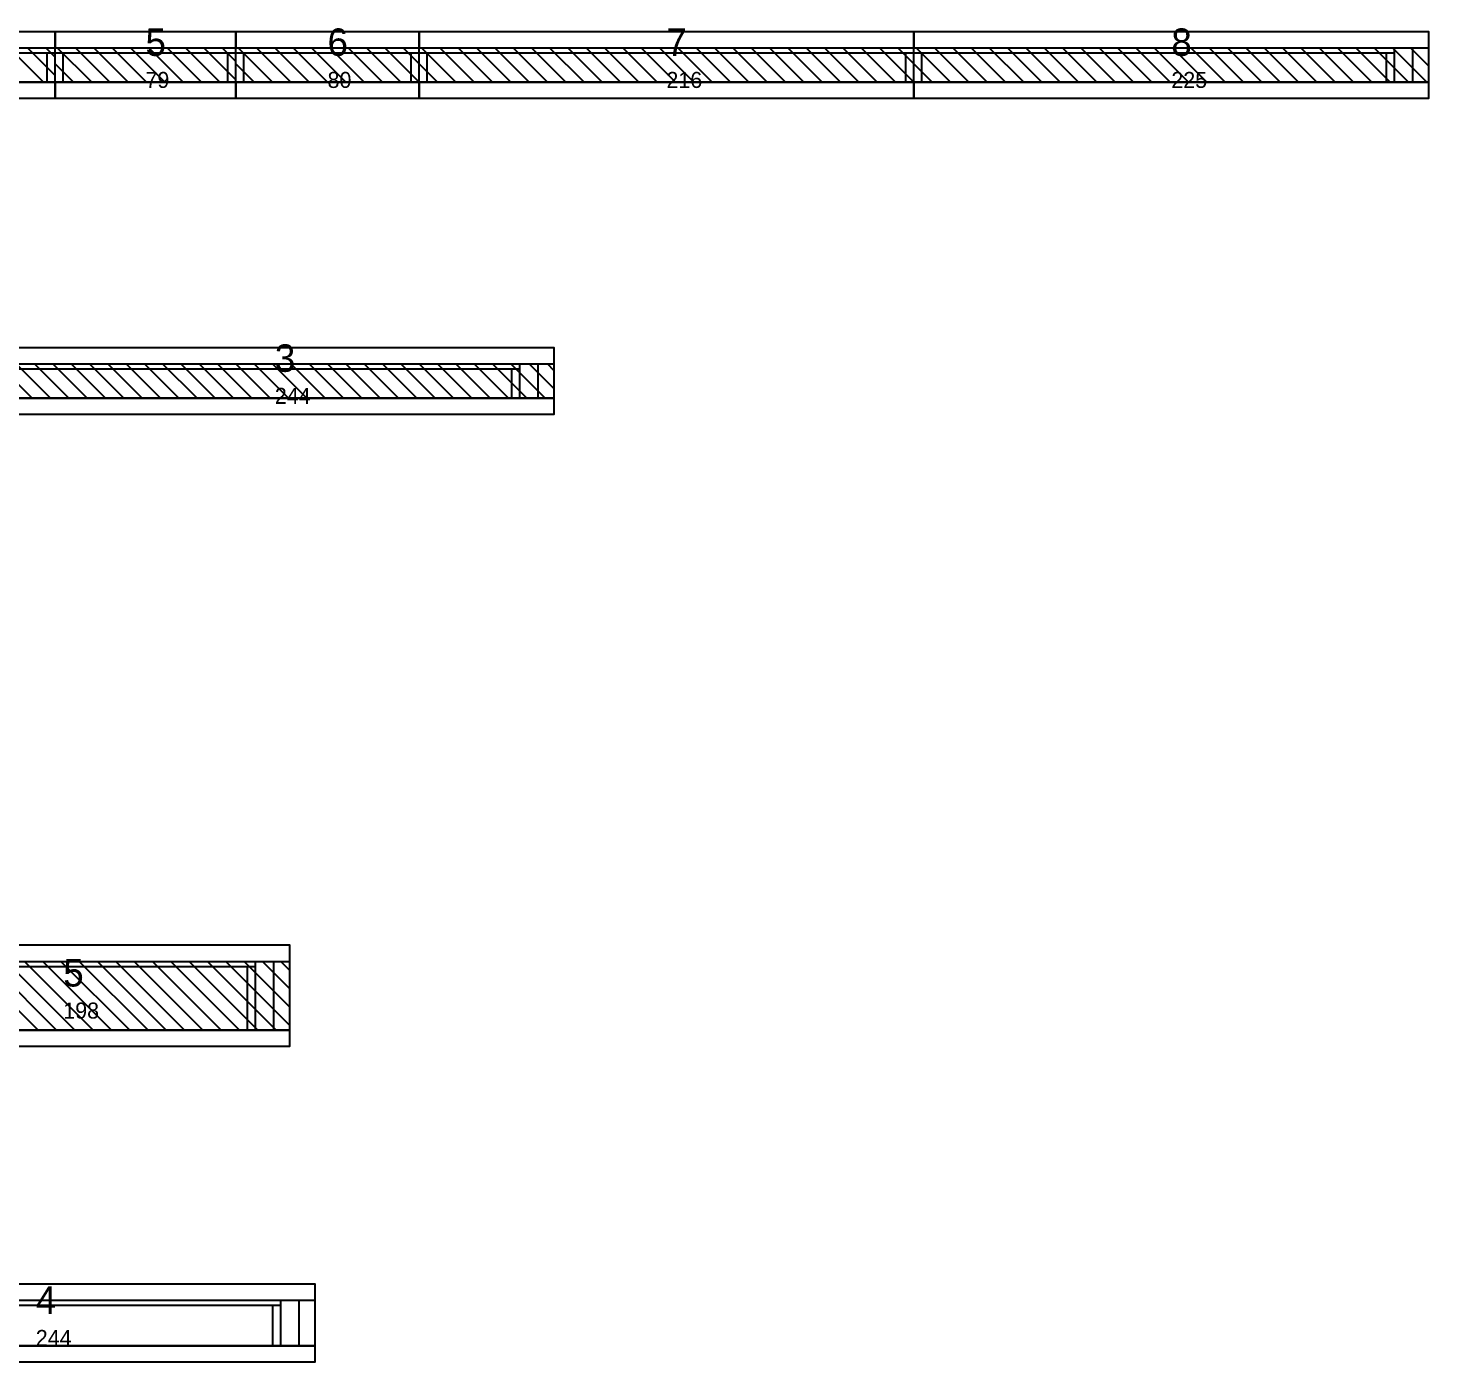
# Model space of a CAD drawing. Header units: metres. Extents: x -10 to 74425, y -2037 to 26.
# Drawn here: x 3457 to 4069, y -1843 to -1260 of the extents above; entities that cross this region are included whole.
import ezdxf

# ---------------------------------------------------------------- set-up
doc = ezdxf.new("R2010")
doc.units = ezdxf.units.M
doc.layers.add('VIGAS', color=7, linetype='Continuous')

msp = doc.modelspace()

# ---------------------------------------------------------------- linework, layer by layer
at = {"layer": 'VIGAS'}
for p, q in [((3391.6, -1269), (3468.6, -1269)), ((3391.6, -1271.2), (3468.6, -1271.2)), ((3463.6, -1284), (3448.6, -1269)), ((3468.6, -1281), (3456.6, -1269)), ((3468.6, -1273), (3464.6, -1269)), ((3465.1, -1284), (3465.1, -1271.2)), ((3468.6, -1284), (3468.6, -1269)), ((3468.6, -1284), (3468.6, -1269)), ((3468.6, -1269), (3547.6, -1269)), ((3468.6, -1284), (3468.6, -1269)), ((3468.6, -1284), (3468.6, -1269)), ((3468.6, -1284), (3468.6, -1269)), ((3468.6, -1271.2), (3547.6, -1271.2)), ((3484.6, -1284), (3469.6, -1269)), ((3472.1, -1284), (3472.1, -1271.2)), ((3492.6, -1284), (3477.6, -1269)), ((3500.6, -1284), (3485.6, -1269)), ((3508.6, -1284), (3493.6, -1269)), ((3516.6, -1284), (3501.6, -1269)), ((3524.6, -1284), (3509.6, -1269)), ((3532.6, -1284), (3517.6, -1269)), ((3540.6, -1284), (3525.6, -1269)), ((3547.6, -1283), (3533.6, -1269)), ((3547.6, -1275), (3541.6, -1269)), ((3544.1, -1284), (3544.1, -1271.2)), ((3547.6, -1284), (3547.6, -1269)), ((3547.6, -1284), (3547.6, -1269)), ((3547.6, -1269), (3627.6, -1269)), ((3547.6, -1284), (3547.6, -1269)), ((3547.6, -1284), (3547.6, -1269)), ((3547.6, -1284), (3547.6, -1269)), ((3547.6, -1271.2), (3627.6, -1271.2)), ((3563.6, -1284), (3548.6, -1269)), ((3551.1, -1284), (3551.1, -1271.2)), ((3571.6, -1284), (3556.6, -1269)), ((3579.6, -1284), (3564.6, -1269)), ((3587.6, -1284), (3572.6, -1269)), ((3595.6, -1284), (3580.6, -1269)), ((3603.6, -1284), (3588.6, -1269)), ((3611.6, -1284), (3596.6, -1269)), ((3619.6, -1284), (3604.6, -1269)), ((3627.6, -1284), (3612.6, -1269)), ((3627.6, -1276), (3620.6, -1269)), ((3624.1, -1284), (3624.1, -1271.2)), ((3627.6, -1284), (3627.6, -1269)), ((3627.6, -1284), (3627.6, -1269)), ((3627.6, -1269), (3843.6, -1269)), ((3627.6, -1284), (3627.6, -1269)), ((3627.6, -1284), (3627.6, -1269)), ((3627.6, -1284), (3627.6, -1269)), ((3627.6, -1271.2), (3843.6, -1271.2)), ((3643.6, -1284), (3628.6, -1269)), ((3631.1, -1284), (3631.1, -1271.2)), ((3651.6, -1284), (3636.6, -1269)), ((3659.6, -1284), (3644.6, -1269)), ((3667.6, -1284), (3652.6, -1269)), ((3675.6, -1284), (3660.6, -1269)), ((3683.6, -1284), (3668.6, -1269)), ((3691.6, -1284), (3676.6, -1269)), ((3699.6, -1284), (3684.6, -1269)), ((3707.6, -1284), (3692.6, -1269)), ((3715.6, -1284), (3700.6, -1269)), ((3723.6, -1284), (3708.6, -1269)), ((3731.6, -1284), (3716.6, -1269)), ((3739.6, -1284), (3724.6, -1269)), ((3747.6, -1284), (3732.6, -1269)), ((3755.6, -1284), (3740.6, -1269)), ((3763.6, -1284), (3748.6, -1269)), ((3771.6, -1284), (3756.6, -1269)), ((3779.6, -1284), (3764.6, -1269)), ((3787.6, -1284), (3772.6, -1269)), ((3795.6, -1284), (3780.6, -1269)), ((3803.6, -1284), (3788.6, -1269)), ((3811.6, -1284), (3796.6, -1269)), ((3819.6, -1284), (3804.6, -1269)), ((3827.6, -1284), (3812.6, -1269)), ((3835.6, -1284), (3820.6, -1269)), ((3843.6, -1284), (3828.6, -1269)), ((3843.6, -1276), (3836.6, -1269)), ((3840.1, -1284), (3840.1, -1271.2)), ((3843.6, -1284), (3843.6, -1269)), ((3843.6, -1284), (3843.6, -1269)), ((3843.6, -1269), (4068.6, -1269)), ((3843.6, -1284), (3843.6, -1269)), ((3843.6, -1284), (3843.6, -1269)), ((3843.6, -1284), (3843.6, -1269)), ((3843.6, -1271.2), (4053.6, -1271.2)), ((3859.6, -1284), (3844.6, -1269)), ((3847.1, -1284), (3847.1, -1271.2)), ((3867.6, -1284), (3852.6, -1269)), ((3875.6, -1284), (3860.6, -1269)), ((3883.6, -1284), (3868.6, -1269)), ((3891.6, -1284), (3876.6, -1269)), ((3899.6, -1284), (3884.6, -1269)), ((3907.6, -1284), (3892.6, -1269)), ((3915.6, -1284), (3900.6, -1269)), ((3923.6, -1284), (3908.6, -1269)), ((3931.6, -1284), (3916.6, -1269)), ((3939.6, -1284), (3924.6, -1269)), ((3947.6, -1284), (3932.6, -1269)), ((3955.6, -1284), (3940.6, -1269)), ((3963.6, -1284), (3948.6, -1269)), ((3971.6, -1284), (3956.6, -1269)), ((3979.6, -1284), (3964.6, -1269)), ((3987.6, -1284), (3972.6, -1269)), ((3995.6, -1284), (3980.6, -1269)), ((4003.6, -1284), (3988.6, -1269)), ((4011.6, -1284), (3996.6, -1269)), ((4019.6, -1284), (4004.6, -1269)), ((4027.6, -1284), (4012.6, -1269)), ((4035.6, -1284), (4020.6, -1269)), ((4043.6, -1284), (4028.6, -1269)), ((4051.6, -1284), (4036.6, -1269)), ((4059.6, -1284), (4044.6, -1269)), ((4050.1, -1284), (4050.1, -1271.2)), ((4067.6, -1284), (4052.6, -1269)), ((4053.6, -1284), (4053.6, -1269)), ((4068.6, -1277), (4060.6, -1269)), ((4061.6, -1284), (4061.6, -1269)), ((4068.6, -1284), (4068.6, -1269)), ((4068.6, -1269), (4068.6, -1269)), ((3476.6, -1284), (3468.6, -1276)), ((3555.6, -1284), (3547.6, -1276)), ((3635.6, -1284), (3627.6, -1276)), ((3851.6, -1284), (3843.6, -1276)), ((3391.6, -1284), (3468.6, -1284)), ((3465.1, -1284), (3468.6, -1284)), ((3468.6, -1284), (3547.6, -1284)), ((3468.6, -1284), (3472.1, -1284)), ((3468.6, -1284), (3468.6, -1284)), ((3544.1, -1284), (3547.6, -1284)), ((3547.6, -1284), (3627.6, -1284)), ((3547.6, -1284), (3551.1, -1284)), ((3547.6, -1284), (3547.6, -1284)), ((3624.1, -1284), (3627.6, -1284)), ((3627.6, -1284), (3843.6, -1284)), ((3627.6, -1284), (3631.1, -1284)), ((3627.6, -1284), (3627.6, -1284)), ((3840.1, -1284), (3843.6, -1284)), ((3843.6, -1284), (4068.6, -1284)), ((3843.6, -1284), (3847.1, -1284)), ((3843.6, -1284), (3843.6, -1284)), ((4050.1, -1284), (4053.6, -1284)), ((3442.6, -1407), (3686.6, -1407)), ((3458.6, -1422), (3443.6, -1407)), ((3466.6, -1422), (3451.6, -1407)), ((3474.6, -1422), (3459.6, -1407)), ((3482.6, -1422), (3467.6, -1407)), ((3490.6, -1422), (3475.6, -1407)), ((3498.6, -1422), (3483.6, -1407)), ((3506.6, -1422), (3491.6, -1407)), ((3514.6, -1422), (3499.6, -1407)), ((3522.6, -1422), (3507.6, -1407)), ((3530.6, -1422), (3515.6, -1407)), ((3538.6, -1422), (3523.6, -1407)), ((3546.6, -1422), (3531.6, -1407)), ((3554.6, -1422), (3539.6, -1407)), ((3562.6, -1422), (3547.6, -1407)), ((3570.6, -1422), (3555.6, -1407)), ((3578.6, -1422), (3563.6, -1407)), ((3586.6, -1422), (3571.6, -1407)), ((3594.6, -1422), (3579.6, -1407)), ((3602.6, -1422), (3587.6, -1407)), ((3610.6, -1422), (3595.6, -1407)), ((3618.6, -1422), (3603.6, -1407)), ((3626.6, -1422), (3611.6, -1407)), ((3634.6, -1422), (3619.6, -1407)), ((3642.6, -1422), (3627.6, -1407)), ((3650.6, -1422), (3635.6, -1407)), ((3658.6, -1422), (3643.6, -1407)), ((3666.6, -1422), (3651.6, -1407)), ((3674.6, -1422), (3659.6, -1407)), ((3682.6, -1422), (3667.6, -1407)), ((3671.6, -1422), (3671.6, -1407)), ((3686.6, -1418), (3675.6, -1407)), ((3679.6, -1422), (3679.6, -1407)), ((3686.6, -1410), (3683.6, -1407)), ((3686.6, -1422), (3686.6, -1407)), ((3442.6, -1409.2), (3671.6, -1409.2)), ((3668.1, -1422), (3668.1, -1409.2)), ((3442.6, -1422), (3686.6, -1422)), ((3668.1, -1422), (3671.6, -1422)), ((3373.2, -1668), (3571.2, -1668)), ((3373.2, -1670.2), (3556.2, -1670.2)), ((3461.2, -1698), (3431.2, -1668)), ((3469.2, -1698), (3439.2, -1668)), ((3477.2, -1698), (3447.2, -1668)), ((3485.2, -1698), (3455.2, -1668)), ((3493.2, -1698), (3463.2, -1668)), ((3501.2, -1698), (3471.2, -1668)), ((3509.2, -1698), (3479.2, -1668)), ((3517.2, -1698), (3487.2, -1668)), ((3525.2, -1698), (3495.2, -1668)), ((3533.2, -1698), (3503.2, -1668)), ((3541.2, -1698), (3511.2, -1668)), ((3549.2, -1698), (3519.2, -1668)), ((3557.2, -1698), (3527.2, -1668)), ((3565.2, -1698), (3535.2, -1668)), ((3571.2, -1696), (3543.2, -1668)), ((3571.2, -1688), (3551.2, -1668)), ((3552.7, -1698), (3552.7, -1670.2)), ((3556.2, -1698), (3556.2, -1668)), ((3571.2, -1680), (3559.2, -1668)), ((3564.2, -1698), (3564.2, -1668)), ((3571.2, -1672), (3567.2, -1668)), ((3571.2, -1698), (3571.2, -1668)), ((3373.2, -1698), (3571.2, -1698)), ((3552.7, -1698), (3556.2, -1698)), ((3338.2, -1816), (3582.2, -1816)), ((3567.2, -1836), (3567.2, -1816)), ((3575.2, -1836), (3575.2, -1816)), ((3582.2, -1836), (3582.2, -1816)), ((3338.2, -1818.2), (3567.2, -1818.2)), ((3563.7, -1836), (3563.7, -1818.2)), ((3338.2, -1836), (3582.2, -1836)), ((3563.7, -1836), (3567.2, -1836))]:
    msp.add_line(p, q, dxfattribs=at)
for points in [[(3391.6, -1269), (3468.6, -1269), (3468.6, -1262), (3391.6, -1262)], [(3468.6, -1269), (3547.6, -1269), (3547.6, -1262), (3468.6, -1262)], [(3547.6, -1269), (3627.6, -1269), (3627.6, -1262), (3547.6, -1262)], [(3627.6, -1269), (3843.6, -1269), (3843.6, -1262), (3627.6, -1262)], [(3843.6, -1269), (4068.6, -1269), (4068.6, -1262), (3843.6, -1262)], [(3391.6, -1291), (3468.6, -1291), (3468.6, -1284), (3391.6, -1284)], [(3468.6, -1291), (3547.6, -1291), (3547.6, -1284), (3468.6, -1284)], [(3547.6, -1291), (3627.6, -1291), (3627.6, -1284), (3547.6, -1284)], [(3627.6, -1291), (3843.6, -1291), (3843.6, -1284), (3627.6, -1284)], [(3843.6, -1291), (4068.6, -1291), (4068.6, -1284), (3843.6, -1284)], [(3442.6, -1407), (3686.6, -1407), (3686.6, -1400), (3442.6, -1400)], [(3442.6, -1429), (3686.6, -1429), (3686.6, -1422), (3442.6, -1422)], [(3373.2, -1668), (3571.2, -1668), (3571.2, -1661), (3373.2, -1661)], [(3373.2, -1705), (3571.2, -1705), (3571.2, -1698), (3373.2, -1698)], [(3338.2, -1816), (3582.2, -1816), (3582.2, -1809), (3338.2, -1809)], [(3338.2, -1843), (3582.2, -1843), (3582.2, -1836), (3338.2, -1836)]]:
    msp.add_lwpolyline(points, close=True, dxfattribs=at)

# ---------------------------------------------------------------- texts
for s, height, p in [('5', 12, (3508.1, -1272.5)), ('6', 12, (3587.6, -1272.5)), ('7', 12, (3735.6, -1272.5)), ('8', 12, (3956.1, -1272.5)), ('79', 7, (3508.1, -1286.5)), ('80', 7, (3587.6, -1286.5)), ('216', 7, (3735.6, -1286.5)), ('225', 7, (3956.1, -1286.5)), ('3', 12, (3564.6, -1410.5)), ('244', 7, (3564.6, -1424.5)), ('5', 12, (3472.2, -1679)), ('198', 7, (3472.2, -1693)), ('4', 12, (3460.2, -1822)), ('244', 7, (3460.2, -1836))]:
    msp.add_text(s, height=height, dxfattribs=at).set_placement(p)

doc.saveas('drawing.dxf')
